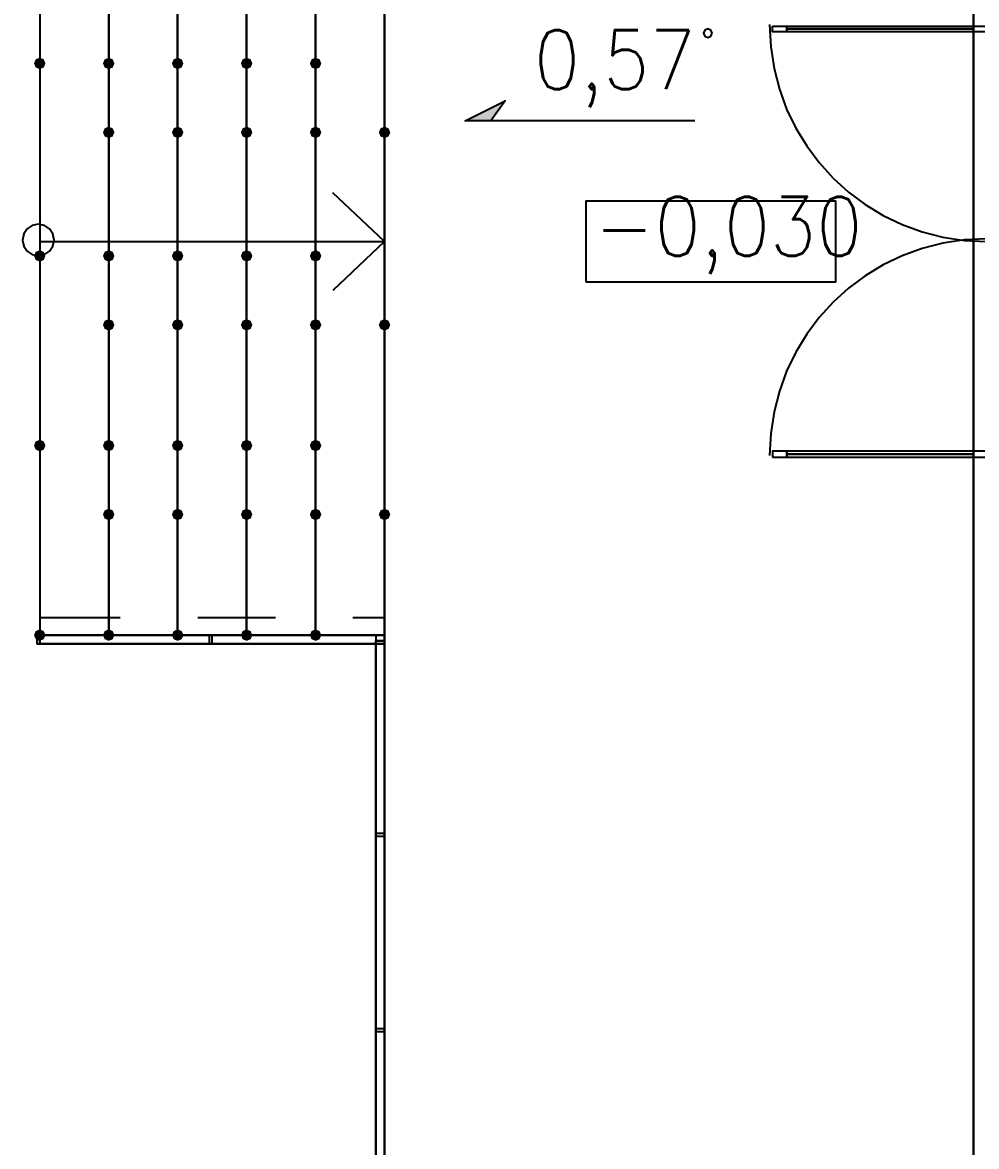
# Model space of a CAD drawing. Header units: millimetres. Extents: x 0 to 420, y 0 to 297.
# Drawn here: x 90.3 to 104.35, y 149.1 to 165.66 of the extents above; entities that cross this region are included whole.
import ezdxf

# ---------------------------------------------------------------- set-up
doc = ezdxf.new("R2010")
doc.units = ezdxf.units.MM
doc.layers.get('0').update_dxf_attribs({"linetype": 'CONTINUOUS'})
doc.styles.get("Standard").update_dxf_attribs({"font": 'STANDARD'})

msp = doc.modelspace()

# ---------------------------------------------------------------- hatches: boundary and pattern name
at = {"true_color": 0x0000fe}
for points in [[(90.635667, 165.057667), (90.610796, 164.997871), (90.551, 164.973), (90.491204, 164.997871), (90.466333, 165.057667), (90.491204, 165.117462), (90.551, 165.142333), (90.610796, 165.117463)], [(91.651667, 165.057667), (91.626796, 164.997871), (91.567, 164.973), (91.507204, 164.997871), (91.482333, 165.057667), (91.507204, 165.117462), (91.567, 165.142333), (91.626796, 165.117463)], [(92.667667, 165.057667), (92.642796, 164.997871), (92.583, 164.973), (92.523204, 164.997871), (92.498333, 165.057667), (92.523204, 165.117462), (92.583, 165.142333), (92.642796, 165.117463)], [(93.683667, 165.057667), (93.658796, 164.997871), (93.599, 164.973), (93.539204, 164.997871), (93.514333, 165.057667), (93.539204, 165.117462), (93.599, 165.142333), (93.658796, 165.117463)], [(94.699667, 165.057667), (94.674796, 164.997871), (94.615, 164.973), (94.555204, 164.997871), (94.530333, 165.057667), (94.555204, 165.117462), (94.615, 165.142333), (94.674796, 165.117463)], [(91.651667, 164.041667), (91.626796, 163.981871), (91.567, 163.957), (91.507204, 163.981871), (91.482333, 164.041667), (91.507204, 164.101462), (91.567, 164.126333), (91.626796, 164.101463)], [(92.667667, 164.041667), (92.642796, 163.981871), (92.583, 163.957), (92.523204, 163.981871), (92.498333, 164.041667), (92.523204, 164.101462), (92.583, 164.126333), (92.642796, 164.101463)], [(93.683667, 164.041667), (93.658796, 163.981871), (93.599, 163.957), (93.539204, 163.981871), (93.514333, 164.041667), (93.539204, 164.101462), (93.599, 164.126333), (93.658796, 164.101463)], [(94.699667, 164.041667), (94.674796, 163.981871), (94.615, 163.957), (94.555204, 163.981871), (94.530333, 164.041667), (94.555204, 164.101462), (94.615, 164.126333), (94.674796, 164.101463)], [(95.715667, 164.041667), (95.690796, 163.981871), (95.631, 163.957), (95.571204, 163.981871), (95.546333, 164.041667), (95.571204, 164.101462), (95.631, 164.126333), (95.690796, 164.101463)], [(90.635667, 162.221333), (90.610796, 162.161537), (90.551, 162.136667), (90.491204, 162.161537), (90.466333, 162.221333), (90.491204, 162.281129), (90.551, 162.306), (90.610796, 162.281129)], [(91.651667, 162.221333), (91.626796, 162.161537), (91.567, 162.136667), (91.507204, 162.161537), (91.482333, 162.221333), (91.507204, 162.281129), (91.567, 162.306), (91.626796, 162.281129)], [(92.667667, 162.221333), (92.642796, 162.161537), (92.583, 162.136667), (92.523204, 162.161537), (92.498333, 162.221333), (92.523204, 162.281129), (92.583, 162.306), (92.642796, 162.281129)], [(93.683667, 162.221333), (93.658796, 162.161537), (93.599, 162.136667), (93.539204, 162.161537), (93.514333, 162.221333), (93.539204, 162.281129), (93.599, 162.306), (93.658796, 162.281129)], [(94.699667, 162.221333), (94.674796, 162.161537), (94.615, 162.136667), (94.555204, 162.161537), (94.530333, 162.221333), (94.555204, 162.281129), (94.615, 162.306), (94.674796, 162.281129)], [(91.651667, 161.205333), (91.626796, 161.145537), (91.567, 161.120667), (91.507204, 161.145537), (91.482333, 161.205333), (91.507204, 161.265129), (91.567, 161.29), (91.626796, 161.265129)], [(92.667667, 161.205333), (92.642796, 161.145537), (92.583, 161.120667), (92.523204, 161.145537), (92.498333, 161.205333), (92.523204, 161.265129), (92.583, 161.29), (92.642796, 161.265129)], [(93.683667, 161.205333), (93.658796, 161.145537), (93.599, 161.120667), (93.539204, 161.145537), (93.514333, 161.205333), (93.539204, 161.265129), (93.599, 161.29), (93.658796, 161.265129)], [(94.699667, 161.205333), (94.674796, 161.145537), (94.615, 161.120667), (94.555204, 161.145537), (94.530333, 161.205333), (94.555204, 161.265129), (94.615, 161.29), (94.674796, 161.265129)], [(95.715667, 161.205333), (95.690796, 161.145537), (95.631, 161.120667), (95.571204, 161.145537), (95.546333, 161.205333), (95.571204, 161.265129), (95.631, 161.29), (95.690796, 161.265129)], [(90.635667, 159.427333), (90.610796, 159.367537), (90.551, 159.342667), (90.491204, 159.367537), (90.466333, 159.427333), (90.491204, 159.487129), (90.551, 159.512), (90.610796, 159.487129)], [(91.651667, 159.427333), (91.626796, 159.367537), (91.567, 159.342667), (91.507204, 159.367537), (91.482333, 159.427333), (91.507204, 159.487129), (91.567, 159.512), (91.626796, 159.487129)], [(92.667667, 159.427333), (92.642796, 159.367537), (92.583, 159.342667), (92.523204, 159.367537), (92.498333, 159.427333), (92.523204, 159.487129), (92.583, 159.512), (92.642796, 159.487129)], [(93.683667, 159.427333), (93.658796, 159.367537), (93.599, 159.342667), (93.539204, 159.367537), (93.514333, 159.427333), (93.539204, 159.487129), (93.599, 159.512), (93.658796, 159.487129)], [(94.699667, 159.427333), (94.674796, 159.367537), (94.615, 159.342667), (94.555204, 159.367537), (94.530333, 159.427333), (94.555204, 159.487129), (94.615, 159.512), (94.674796, 159.487129)], [(91.651667, 158.411333), (91.626796, 158.351537), (91.567, 158.326667), (91.507204, 158.351537), (91.482333, 158.411333), (91.507204, 158.471129), (91.567, 158.496), (91.626796, 158.471129)], [(92.667667, 158.411333), (92.642796, 158.351537), (92.583, 158.326667), (92.523204, 158.351537), (92.498333, 158.411333), (92.523204, 158.471129), (92.583, 158.496), (92.642796, 158.471129)], [(93.683667, 158.411333), (93.658796, 158.351537), (93.599, 158.326667), (93.539204, 158.351537), (93.514333, 158.411333), (93.539204, 158.471129), (93.599, 158.496), (93.658796, 158.471129)], [(94.699667, 158.411333), (94.674796, 158.351537), (94.615, 158.326667), (94.555204, 158.351537), (94.530333, 158.411333), (94.555204, 158.471129), (94.615, 158.496), (94.674796, 158.471129)], [(95.715667, 158.411333), (95.690796, 158.351537), (95.631, 158.326667), (95.571204, 158.351537), (95.546333, 158.411333), (95.571204, 158.471129), (95.631, 158.496), (95.690796, 158.471129)], [(90.635667, 156.633333), (90.610796, 156.573537), (90.551, 156.548667), (90.491204, 156.573537), (90.466333, 156.633333), (90.491204, 156.693129), (90.551, 156.718), (90.610796, 156.693129)], [(91.651667, 156.633333), (91.626796, 156.573537), (91.567, 156.548667), (91.507204, 156.573537), (91.482333, 156.633333), (91.507204, 156.693129), (91.567, 156.718), (91.626796, 156.693129)], [(92.667667, 156.633333), (92.642796, 156.573537), (92.583, 156.548667), (92.523204, 156.573537), (92.498333, 156.633333), (92.523204, 156.693129), (92.583, 156.718), (92.642796, 156.693129)], [(93.683667, 156.633333), (93.658796, 156.573537), (93.599, 156.548667), (93.539204, 156.573537), (93.514333, 156.633333), (93.539204, 156.693129), (93.599, 156.718), (93.658796, 156.693129)], [(94.699667, 156.633333), (94.674796, 156.573537), (94.615, 156.548667), (94.555204, 156.573537), (94.530333, 156.633333), (94.555204, 156.693129), (94.615, 156.718), (94.674796, 156.693129)]]:
    msp.add_hatch(color=0, dxfattribs=at).paths.add_polyline_path(points, flags=0)
at = {"true_color": 0x000007}
msp.add_hatch(color=0, dxfattribs=at).paths.add_polyline_path([(97.409, 164.507333), (97.197333, 164.211), (96.816333, 164.211)], flags=0)

# ---------------------------------------------------------------- linework, layer by layer
at = {"color": 0, "true_color": 0x000007}
for points in [[(104.309333, 103.589667), (390.101667, 103.589667), (390.101667, 221.276333), (104.309333, 221.276333)], [(95.631, 179.832), (95.631, 145.034), (104.309333, 145.034), (104.309333, 179.832)], [(90.551, 168.232667), (90.551, 156.633333), (91.567, 156.633333), (91.567, 168.232667)], [(91.567, 168.232667), (91.567, 156.633333), (92.583, 156.633333), (92.583, 168.232667)], [(92.583, 168.232667), (92.583, 156.633333), (93.599, 156.633333), (93.599, 168.232667)], [(93.599, 168.232667), (93.599, 156.633333), (94.615, 156.633333), (94.615, 168.232667)], [(94.615, 168.232667), (94.615, 156.633333), (95.631, 156.633333), (95.631, 168.232667)], [(100.457, 165.502167), (100.438395, 165.547061), (100.3935, 165.565667), (100.348606, 165.547061), (100.33, 165.502167), (100.348606, 165.457272), (100.3935, 165.438667), (100.438395, 165.457272)], [(101.346, 165.608), (101.557667, 165.608), (101.557667, 165.523333), (101.346, 165.523333)], [(101.557667, 165.608), (104.309333, 165.608), (104.309333, 165.565667), (101.557667, 165.565667)], [(101.557667, 165.565667), (104.309333, 165.565667), (104.309333, 165.523333), (101.557667, 165.523333)], [(104.521, 165.523333), (104.309333, 165.523333), (104.309333, 165.608), (104.521, 165.608)], [(97.409, 164.507333), (97.197333, 164.211), (96.816333, 164.211)], [(98.594333, 161.840333), (102.277333, 161.840333), (102.277333, 163.025667), (98.594333, 163.025667)], [(101.346, 159.258), (101.557667, 159.258), (101.557667, 159.342667), (101.346, 159.342667)], [(101.557667, 159.300333), (104.309333, 159.300333), (104.309333, 159.342667), (101.557667, 159.342667)], [(104.521, 159.342667), (104.309333, 159.342667), (104.309333, 159.258), (104.521, 159.258)], [(101.557667, 159.258), (104.309333, 159.258), (104.309333, 159.300333), (101.557667, 159.300333)], [(90.508667, 156.506333), (90.551, 156.506333), (90.551, 156.633333), (90.508667, 156.633333)], [(90.551, 156.633333), (95.631, 156.633333), (95.631, 156.506333), (90.551, 156.506333), (90.551, 156.633333), (95.631, 156.633333), (95.631, 156.506333), (90.551, 156.506333), (90.551, 156.633333), (95.631, 156.633333), (95.631, 156.506333), (90.551, 156.506333), (90.551, 156.633333), (90.551, 156.506333), (95.631, 156.506333), (95.631, 156.633333)], [(90.551, 156.633333), (90.551, 156.506333), (95.631, 156.506333), (95.631, 156.633333)], [(93.048667, 156.633333), (93.048667, 156.506333), (93.091, 156.506333), (93.091, 156.633333)], [(95.631, 156.633333), (95.504, 156.633333), (95.504, 156.506333), (95.631, 156.506333)], [(95.631, 156.548667), (95.631, 145.034), (95.504, 145.034), (95.504, 156.548667), (95.631, 156.548667), (95.631, 145.034), (95.504, 145.034), (95.504, 156.548667), (95.631, 156.548667), (95.631, 145.034), (95.504, 145.034), (95.504, 156.548667), (95.631, 156.548667), (95.504, 156.548667), (95.504, 145.034), (95.631, 145.034)], [(95.631, 156.548667), (95.504, 156.548667), (95.504, 145.034), (95.631, 145.034)], [(95.631, 153.712333), (95.504, 153.712333), (95.504, 153.67), (95.631, 153.67)], [(95.631, 150.833667), (95.504, 150.833667), (95.504, 150.791333), (95.631, 150.791333)]]:
    msp.add_lwpolyline(points, close=True, dxfattribs=at)
for points in [[(90.551, 168.232667), (90.551, 156.633333)], [(91.567, 168.232667), (91.567, 156.633333)], [(92.583, 168.232667), (92.583, 156.633333)], [(93.599, 168.232667), (93.599, 156.633333)], [(94.615, 168.232667), (94.615, 156.633333)], [(101.303667, 165.629167), (101.320168, 165.302381), (101.368602, 164.985034), (101.447362, 164.678732), (101.55484, 164.385083), (101.689431, 164.105693), (101.849527, 163.842169), (102.033523, 163.596117), (102.23981, 163.369143), (102.466783, 163.162856), (102.712835, 162.978861), (102.97636, 162.818764), (103.25575, 162.684174), (103.549399, 162.576695), (103.8557, 162.497936), (104.173047, 162.449502), (104.499833, 162.433)], [(101.557667, 165.565667), (104.309333, 165.565667)], [(100.203, 164.211), (96.816333, 164.211), (97.409, 164.507333), (97.197333, 164.211)], [(90.551, 162.433), (91.567, 162.433), (94.615, 162.433), (95.631, 162.433), (94.869, 163.152667)], [(90.529833, 162.687), (90.439196, 162.668705), (90.365188, 162.618812), (90.315295, 162.544804), (90.297, 162.454167), (90.315295, 162.36353), (90.365188, 162.289522), (90.439196, 162.239628), (90.529833, 162.221333)], [(90.529833, 162.221333), (90.62047, 162.239628), (90.694478, 162.289522), (90.744372, 162.36353), (90.762667, 162.454167), (90.744372, 162.544804), (90.694478, 162.618812), (90.62047, 162.668705), (90.529833, 162.687)], [(95.631, 162.433), (94.869, 161.713333)], [(104.499833, 162.475333), (104.173047, 162.458832), (103.8557, 162.410398), (103.549399, 162.331638), (103.25575, 162.22416), (102.97636, 162.089569), (102.712835, 161.929473), (102.466783, 161.745477), (102.23981, 161.53919), (102.033523, 161.312217), (101.849527, 161.066165), (101.689431, 160.80264), (101.55484, 160.52325), (101.447362, 160.229601), (101.368602, 159.9233), (101.320168, 159.605953), (101.303667, 159.279167)], [(101.557667, 159.300333), (104.309333, 159.300333)], [(91.736333, 156.887333), (90.551, 156.887333)], [(94.022333, 156.887333), (92.879333, 156.887333)], [(95.123, 156.633333), (95.631, 156.633333), (95.631, 156.887333), (95.165333, 156.887333)], [(90.551, 156.633333), (91.694, 156.633333)], [(92.837, 156.633333), (93.98, 156.633333)]]:
    msp.add_lwpolyline(points, dxfattribs=at)

# ---------------------------------------------------------------- texts
at = {"color": 0, "true_color": 0x000007, "char_height": 0.872032, "attachment_point": 1}
for s, insert, width in [('0,57', (97.832332, 165.548699), 2.08318758), ('-0,030', (98.721339, 163.093362), 3.43968177)]:
    msp.add_mtext(s, dxfattribs=dict(at, insert=insert, width=width))

doc.saveas('drawing.dxf')
